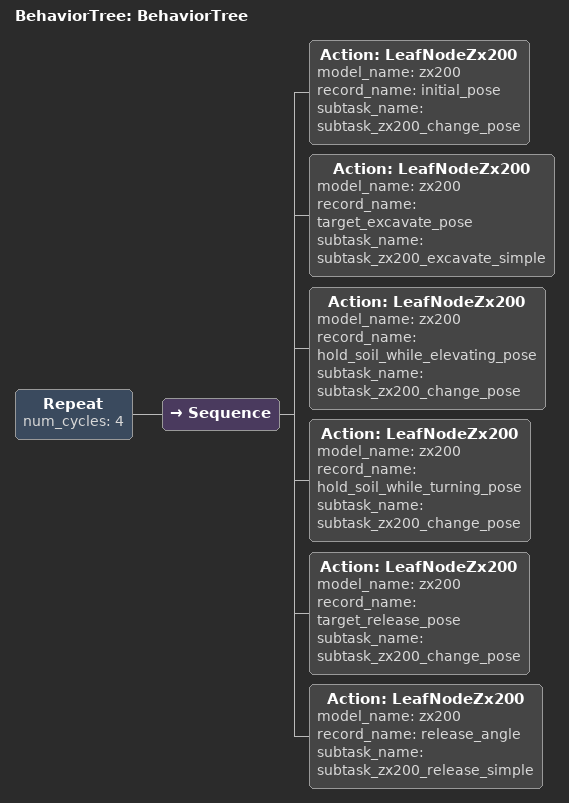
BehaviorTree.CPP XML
<?xml version="1.0"?>
<root main_tree_to_execute="BehaviorTree">
    <BehaviorTree ID="BehaviorTree">
        <Repeat num_cycles="4">
            <Sequence>
                <Action  model_name="zx200" ID="LeafNodeZx200" record_name="initial_pose" subtask_name="subtask_zx200_change_pose"/>
                <Action  model_name="zx200" ID="LeafNodeZx200" record_name="target_excavate_pose" subtask_name="subtask_zx200_excavate_simple"/>
                <Action  model_name="zx200" ID="LeafNodeZx200" record_name="hold_soil_while_elevating_pose" subtask_name="subtask_zx200_change_pose"/>
                <Action  model_name="zx200" ID="LeafNodeZx200" record_name="hold_soil_while_turning_pose" subtask_name="subtask_zx200_change_pose"/>
                <Action  model_name="zx200" ID="LeafNodeZx200" record_name="target_release_pose" subtask_name="subtask_zx200_change_pose"/>
                <Action  model_name="zx200" ID="LeafNodeZx200" record_name="release_angle" subtask_name="subtask_zx200_release_simple"/>
            </Sequence>
        </Repeat>
    </BehaviorTree>
</root>
